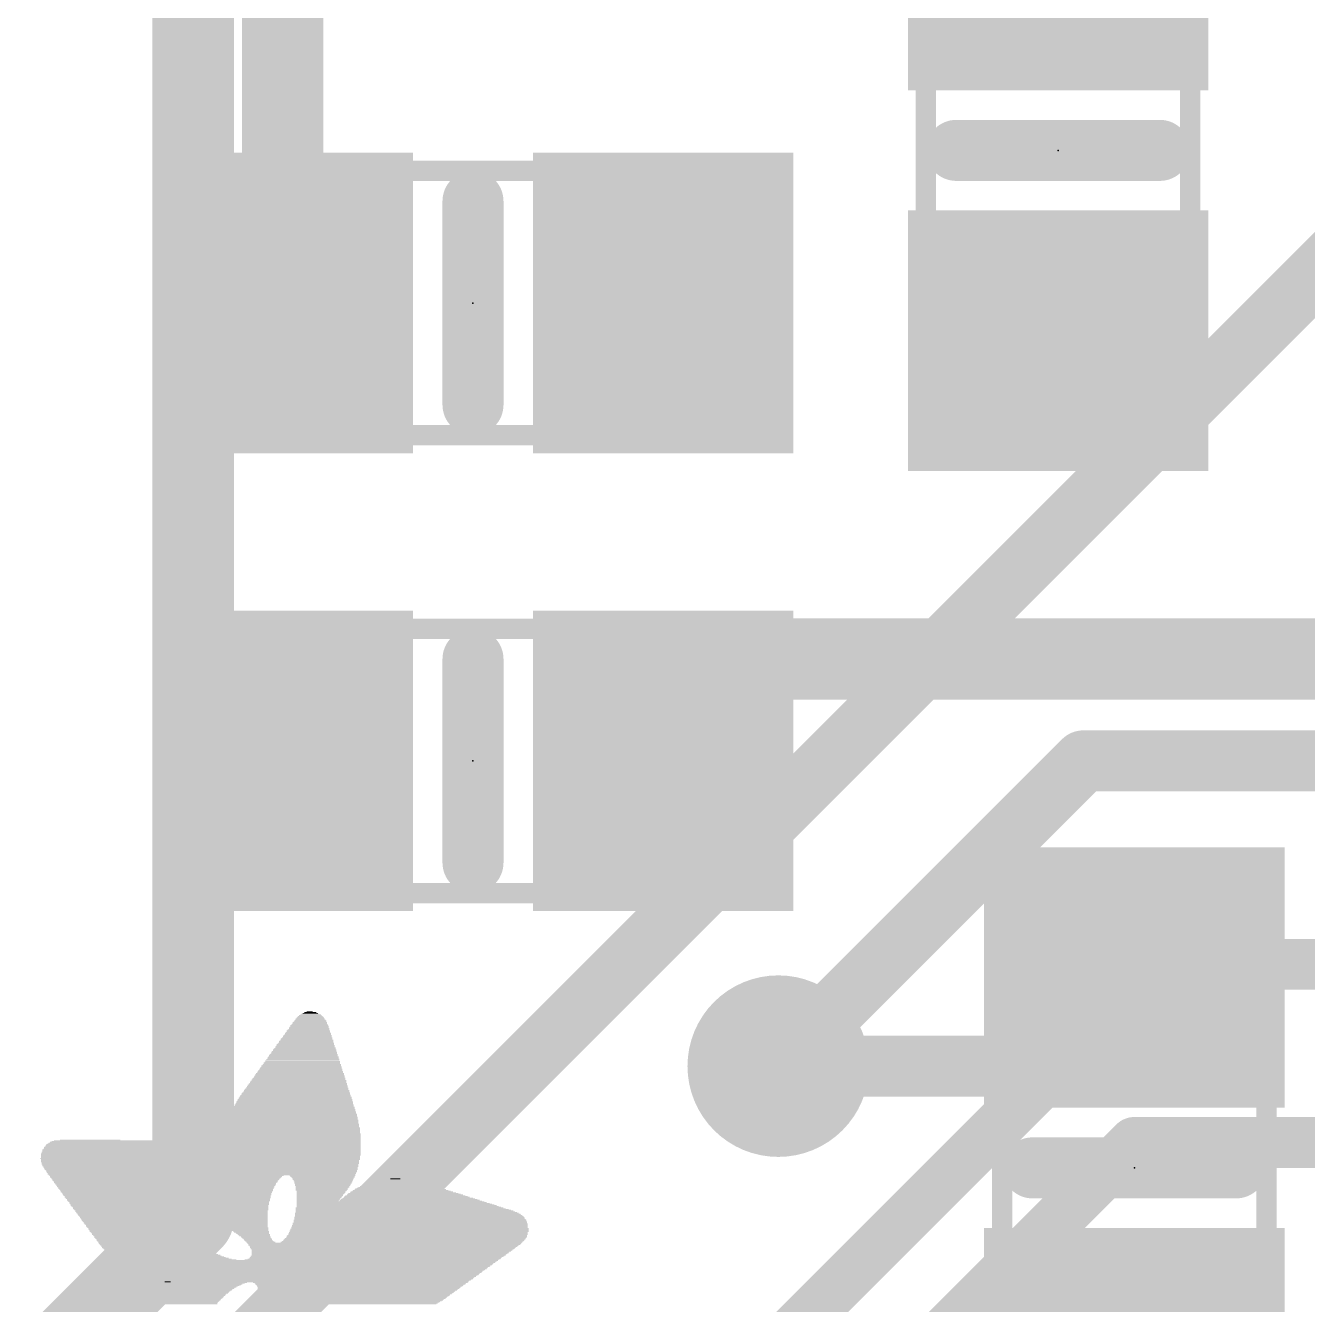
# Model space of a CAD drawing. Extents: x -20 to 40.9, y -0.3 to 63.8.
# Drawn here: x 5.89 to 12.29, y 14.05 to 20.43 of the extents above; entities that cross this region are included whole.
import ezdxf

# ---------------------------------------------------------------- set-up
doc = ezdxf.new("R2010")
doc.units = 0
for name, color, linetype in [('1', 12, 'CONTINUOUS'), ('16', 132, 'CONTINUOUS'), ('18', 110, 'CONTINUOUS'), ('21', 40, 'CONTINUOUS'), ('23', 53, 'CONTINUOUS'), ('51', 253, 'CONTINUOUS')]:
    doc.layers.add(name, color=color, linetype=linetype)

# ---------------------------------------------------------------- blocks, each defined once
blk = doc.blocks.new('RECT')
blk.add_solid([(-0.5, -0.5), (0.5, -0.5), (-0.5, 0.5), (0.5, 0.5)])
blk = doc.blocks.new('ROUNDV')
at = {"const_width": 0.5}
blk.add_lwpolyline([(0, -0.25, 1), (0, 0.25, 1), (0, -0.25)], format="xyb", dxfattribs=at)

msp = doc.modelspace()

# ---------------------------------------------------------------- linework, layer by layer
at = {"layer": '1'}
for points, const_width in [([(7.178, 21.3059), (7.178, 19.05)], 0.4064), ([(9.078, 16.764), (9.587, 17.273)], 0.4064), ([(9.587, 17.273), (13.381, 17.273)], 0.4064), ([(10.988, 15.24), (11.43, 15.682)], 0.3048), ([(9.652, 15.24), (10.988, 15.24)], 0.3048)]:
    msp.add_lwpolyline(points, dxfattribs=dict(at, const_width=const_width))
for points, const_width in [([(7.0764, 19.05, 1), (7.2796, 19.05)], 0.2032), ([(9.587, 17.3746, 1), (9.587, 17.1714)], 0.2032), ([(9.6588, 17.2012, 1), (9.5152, 17.3448)], 0.2032), ([(9.0062, 16.8358, 1), (9.1498, 16.6922)], 0.2032), ([(11.4839, 15.6281, 1), (11.3761, 15.7359)], 0.1524), ([(9.652, 15.3162, 1), (9.652, 15.1638)], 0.1524), ([(10.9341, 15.2939, 1), (11.0419, 15.1861)], 0.1524), ([(10.988, 15.1638, 1), (10.988, 15.3162)], 0.1524)]:
    msp.add_lwpolyline(points, format="xyb", dxfattribs=dict(at, const_width=const_width))
at = {"layer": '16'}
for points, const_width in [([(6.731, 14.478), (6.731, 29.718)], 0.4064), ([(5.969, 12.827), (13.335, 20.193)], 0.3048), ([(11.176, 16.764), (9.652, 15.24)], 0.3048), ([(19.558, 16.764), (11.176, 16.764)], 0.3048), ([(8.128, 12.319), (11.557, 15.748)], 0.254), ([(11.557, 15.748), (20.574, 15.748)], 0.254), ([(7.493, 10.922), (11.43, 14.859)], 0.254), ([(11.43, 14.859), (18.161, 14.859)], 0.254), ([(3.81, 11.557), (6.731, 14.478)], 0.4064)]:
    msp.add_lwpolyline(points, dxfattribs=dict(at, const_width=const_width))
for points, const_width in [([(11.176, 16.8402, 1), (11.176, 16.6878)], 0.1524), ([(11.2299, 16.7101, 1), (11.1221, 16.8179)], 0.1524), ([(11.557, 15.8115, 1), (11.557, 15.6845)], 0.127), ([(11.6019, 15.7031, 1), (11.5121, 15.7929)], 0.127), ([(9.5981, 15.2939, 1), (9.7059, 15.1861)], 0.1524), ([(11.43, 14.9225, 1), (11.43, 14.7955)], 0.127), ([(11.4749, 14.8141, 1), (11.3851, 14.9039)], 0.127), ([(6.8028, 14.4062, 1), (6.6592, 14.5498)], 0.2032), ([(6.6294, 14.478, 1), (6.8326, 14.478)], 0.2032)]:
    msp.add_lwpolyline(points, format="xyb", dxfattribs=dict(at, const_width=const_width))
at = {"layer": '21', "const_width": 0.3048}
for points in [[(11.557, 19.812), (10.541, 19.812)], [(8.128, 19.558), (8.128, 18.542)], [(8.128, 16.256), (8.128, 17.272)], [(10.922, 14.732), (11.938, 14.732)]]:
    msp.add_lwpolyline(points, dxfattribs=at)
at = {"layer": '21', "const_width": 0.1524}
for points in [[(10.541, 19.8882, 1), (10.541, 19.7358)], [(11.557, 19.7358, 1), (11.557, 19.8882)], [(8.2042, 19.558, 1), (8.0518, 19.558)], [(8.0518, 18.542, 1), (8.2042, 18.542)], [(8.2042, 17.272, 1), (8.0518, 17.272)], [(8.0518, 16.256, 1), (8.2042, 16.256)], [(10.922, 14.8082, 1), (10.922, 14.6558)], [(11.938, 14.6558, 1), (11.938, 14.8082)]]:
    msp.add_lwpolyline(points, format="xyb", dxfattribs=at)
at = {"layer": '23'}
for p in [(11.049, 19.812), (8.128, 19.05), (8.128, 16.764), (11.43, 14.732)]:
    msp.add_point(p, dxfattribs=at)
at = {"layer": '51', "const_width": 0.1016}
for points in [[(11.709, 20.193), (11.709, 19.431)], [(10.389, 20.168), (10.389, 19.431)], [(7.747, 19.71), (8.509, 19.71)], [(7.772, 18.39), (8.509, 18.39)], [(8.484, 17.424), (7.747, 17.424)], [(8.509, 16.104), (7.747, 16.104)], [(10.77, 14.351), (10.77, 15.113)], [(12.09, 14.376), (12.09, 15.113)]]:
    msp.add_lwpolyline(points, dxfattribs=at)
at = {"layer": '51', "const_width": 0.0508}
for points in [[(11.7344, 20.193, 1), (11.6836, 20.193)], [(10.4144, 20.168, 1), (10.3636, 20.168)], [(7.747, 19.7354, 1), (7.747, 19.6846)], [(8.509, 19.6846, 1), (8.509, 19.7354)], [(10.3636, 19.431, 1), (10.4144, 19.431)], [(11.6836, 19.431, 1), (11.7344, 19.431)], [(7.772, 18.4154, 1), (7.772, 18.3646)], [(8.509, 18.3646, 1), (8.509, 18.4154)], [(7.747, 17.4494, 1), (7.747, 17.3986)], [(8.484, 17.3986, 1), (8.484, 17.4494)], [(7.747, 16.1294, 1), (7.747, 16.0786)], [(8.509, 16.0786, 1), (8.509, 16.1294)], [(10.7954, 15.113, 1), (10.7446, 15.113)], [(12.1154, 15.113, 1), (12.0646, 15.113)], [(12.0646, 14.376, 1), (12.1154, 14.376)], [(10.7446, 14.351, 1), (10.7954, 14.351)]]:
    msp.add_lwpolyline(points, format="xyb", dxfattribs=at)

# ---------------------------------------------------------------- block references
at = {"layer": '1', "xscale": 1.3, "yscale": 1.5}
for p, rotation in [((11.049, 20.762), 270), ((11.049, 18.862), 270), ((7.178, 16.764), 180), ((9.078, 16.764), 180), ((11.43, 15.682), 90), ((11.43, 13.782), 90)]:
    msp.add_blockref('RECT', p, dxfattribs=dict(at, rotation=rotation))
for p in [(7.178, 19.05), (9.078, 19.05)]:
    msp.add_blockref('RECT', p, dxfattribs=at)
at = {"layer": '18', "xscale": 0.9064, "yscale": 0.9064}
msp.add_blockref('ROUNDV', (9.652, 15.24), dxfattribs=at)
msp.add_blockref('ROUNDV', (9.652, 15.24), dxfattribs=at)
at = {"layer": '21'}
for p, xscale, yscale in [((7.3159, 15.4851), 0.1295, 0.0038), ((7.3159, 15.4889), 0.1219, 0.0038), ((7.3159, 15.4927), 0.1143, 0.0038), ((7.3178, 15.4965), 0.1029, 0.0038), ((7.3159, 15.5004), 0.0915, 0.0039), ((7.3158, 15.5042), 0.0762, 0.0038), ((7.3159, 15.508), 0.0609, 0.0038), ((7.3121, 15.5118), 0.0305, 0.0038), ((7.3063, 15.4203), 0.2096, 0.0038), ((7.3082, 15.4242), 0.2058, 0.0039), ((7.3083, 15.4318), 0.1981, 0.0038), ((7.3102, 15.428), 0.2019, 0.0038), ((7.3102, 15.4356), 0.1943, 0.0038), ((7.3102, 15.4432), 0.1867, 0.0038), ((7.3121, 15.4394), 0.1905, 0.0038), ((7.3121, 15.447), 0.1829, 0.0038), ((7.3121, 15.4508), 0.1753, 0.0038), ((7.314, 15.4584), 0.1715, 0.0038), ((7.314, 15.4546), 0.1715, 0.0038), ((7.3139, 15.4623), 0.1638, 0.0039), ((7.3158, 15.4661), 0.16, 0.0038), ((7.3158, 15.4699), 0.1524, 0.0038), ((7.3158, 15.4775), 0.1448, 0.0038), ((7.3158, 15.4737), 0.1448, 0.0038), ((7.3159, 15.4813), 0.1371, 0.0038), ((7.2949, 15.3632), 0.2705, 0.0038), ((7.2949, 15.3594), 0.2705, 0.0038), ((7.2968, 15.367), 0.2667, 0.0038), ((7.2968, 15.3746), 0.2591, 0.0038), ((7.2987, 15.3708), 0.2629, 0.0038), ((7.2987, 15.3784), 0.2552, 0.0038), ((7.3006, 15.3822), 0.2514, 0.0038), ((7.3006, 15.3899), 0.2438, 0.0038), ((7.3006, 15.3861), 0.2438, 0.0039), ((7.3025, 15.3937), 0.24, 0.0038), ((7.3025, 15.3975), 0.2324, 0.0038), ((7.3044, 15.4051), 0.2286, 0.0038), ((7.3044, 15.4013), 0.2286, 0.0038), ((7.3044, 15.4089), 0.221, 0.0038), ((7.3063, 15.4165), 0.2172, 0.0038), ((7.3063, 15.4127), 0.2172, 0.0038), ((7.2816, 15.2946), 0.3429, 0.0038), ((7.2835, 15.2984), 0.3391, 0.0038), ((7.2835, 15.3022), 0.3315, 0.0038), ((7.2854, 15.3099), 0.3277, 0.0039), ((7.2854, 15.306), 0.3277, 0.0038), ((7.2854, 15.3137), 0.3201, 0.0038), ((7.2873, 15.3213), 0.3163, 0.0038), ((7.2873, 15.3175), 0.3163, 0.0038), ((7.2873, 15.3251), 0.3086, 0.0038), ((7.2892, 15.3289), 0.3048, 0.0038), ((7.2892, 15.3365), 0.2972, 0.0038), ((7.2911, 15.3327), 0.301, 0.0038), ((7.2911, 15.3403), 0.2934, 0.0038), ((7.2911, 15.348), 0.2857, 0.0039), ((7.293, 15.3441), 0.2896, 0.0038), ((7.293, 15.3518), 0.2819, 0.0038), ((7.2949, 15.3556), 0.2781, 0.0038), ((7.2682, 15.2298), 0.4076, 0.0038), ((7.2701, 15.2337), 0.4038, 0.0039), ((7.2701, 15.2413), 0.3962, 0.0038), ((7.272, 15.2375), 0.4, 0.0038), ((7.272, 15.2451), 0.3924, 0.0038), ((7.2739, 15.2489), 0.3886, 0.0038), ((7.2739, 15.2565), 0.381, 0.0038), ((7.2739, 15.2527), 0.381, 0.0038), ((7.2758, 15.2603), 0.3772, 0.0038), ((7.2758, 15.2679), 0.3696, 0.0038), ((7.2777, 15.2641), 0.3734, 0.0038), ((7.2778, 15.2718), 0.3657, 0.0039), ((7.2797, 15.2756), 0.3619, 0.0038), ((7.2797, 15.2832), 0.3543, 0.0038), ((7.2797, 15.2794), 0.3543, 0.0038), ((7.2816, 15.287), 0.3505, 0.0038), ((7.2816, 15.2908), 0.3429, 0.0038), ((7.2568, 15.1651), 0.4762, 0.0038), ((7.2568, 15.1727), 0.4686, 0.0038), ((7.2587, 15.1689), 0.4724, 0.0038), ((7.2587, 15.1765), 0.4648, 0.0038), ((7.2606, 15.1803), 0.461, 0.0038), ((7.2606, 15.1879), 0.4534, 0.0038), ((7.2606, 15.1841), 0.4534, 0.0038), ((7.2625, 15.1917), 0.4496, 0.0038), ((7.2625, 15.1994), 0.442, 0.0038), ((7.2625, 15.1956), 0.442, 0.0039), ((7.2644, 15.2032), 0.4382, 0.0038), ((7.2644, 15.207), 0.4306, 0.0038), ((7.2663, 15.2146), 0.4268, 0.0038), ((7.2663, 15.2108), 0.4268, 0.0038), ((7.2664, 15.2184), 0.4191, 0.0038), ((7.2683, 15.226), 0.4153, 0.0038), ((7.2683, 15.2222), 0.4153, 0.0038), ((7.2435, 15.1041), 0.5411, 0.0038), ((7.2435, 15.1003), 0.5411, 0.0038), ((7.2454, 15.1079), 0.5373, 0.0038), ((7.2454, 15.1117), 0.5295, 0.0038), ((7.2473, 15.1194), 0.5257, 0.0039), ((7.2473, 15.1155), 0.5257, 0.0038), ((7.2473, 15.1232), 0.5181, 0.0038), ((7.2492, 15.127), 0.5143, 0.0038), ((7.2492, 15.1346), 0.5067, 0.0038), ((7.2511, 15.1308), 0.5105, 0.0038), ((7.2511, 15.1384), 0.5029, 0.0038), ((7.2511, 15.146), 0.4953, 0.0038), ((7.253, 15.1422), 0.4991, 0.0038), ((7.253, 15.1498), 0.4915, 0.0038), ((7.2549, 15.1536), 0.4877, 0.0038), ((7.2549, 15.1613), 0.4801, 0.0038), ((7.2549, 15.1575), 0.4801, 0.0039), ((7.2339, 15.0393), 0.5982, 0.0038), ((7.2358, 15.047), 0.5944, 0.0038), ((7.2358, 15.0432), 0.5944, 0.0039), ((7.2359, 15.0546), 0.5867, 0.0038), ((7.2359, 15.0508), 0.5867, 0.0038), ((7.2378, 15.0622), 0.5829, 0.0038), ((7.2378, 15.0584), 0.5829, 0.0038), ((7.2378, 15.066), 0.5753, 0.0038), ((7.2397, 15.0736), 0.5715, 0.0038), ((7.2397, 15.0698), 0.5715, 0.0038), ((7.2397, 15.0813), 0.5639, 0.0039), ((7.2397, 15.0774), 0.5639, 0.0038), ((7.2416, 15.0851), 0.5601, 0.0038), ((7.2416, 15.0927), 0.5525, 0.0038), ((7.2416, 15.0889), 0.5525, 0.0038), ((7.2435, 15.0965), 0.5487, 0.0038), ((7.2302, 14.9822), 0.6439, 0.0038), ((7.2302, 14.9784), 0.6439, 0.0038), ((7.2302, 14.9746), 0.6439, 0.0038), ((7.2301, 14.9898), 0.6362, 0.0038), ((7.2321, 14.986), 0.6401, 0.0038), ((7.232, 15.0012), 0.6324, 0.0038), ((7.232, 14.9974), 0.6324, 0.0038), ((7.232, 14.9936), 0.6324, 0.0038), ((7.232, 15.0089), 0.6248, 0.0038), ((7.232, 15.0051), 0.6248, 0.0039), ((7.232, 15.0165), 0.6172, 0.0038), ((7.2339, 15.0127), 0.621, 0.0038), ((7.2339, 15.0241), 0.6134, 0.0038), ((7.2339, 15.0203), 0.6134, 0.0038), ((7.2339, 15.0317), 0.6058, 0.0038), ((7.2339, 15.0279), 0.6058, 0.0038), ((7.2358, 15.0355), 0.602, 0.0038), ((7.2263, 14.9212), 0.6744, 0.0038), ((7.2263, 14.9174), 0.6744, 0.0038), ((7.2263, 14.9136), 0.6744, 0.0038), ((7.2263, 14.9098), 0.6744, 0.0038), ((7.2263, 14.9365), 0.6668, 0.0038), ((7.2282, 14.9327), 0.6706, 0.0038), ((7.2282, 14.9289), 0.6706, 0.0039), ((7.2282, 14.925), 0.6706, 0.0038), ((7.2282, 14.9479), 0.663, 0.0038), ((7.2282, 14.9441), 0.663, 0.0038), ((7.2282, 14.9403), 0.663, 0.0038), ((7.2282, 14.9593), 0.6554, 0.0038), ((7.2282, 14.9555), 0.6554, 0.0038), ((7.2301, 14.9517), 0.6592, 0.0038), ((7.2302, 14.9708), 0.6515, 0.0038), ((7.2302, 14.967), 0.6515, 0.0039), ((7.2302, 14.9631), 0.6515, 0.0038), ((6.3367, 14.845), 0.6858, 0.0038), ((6.3329, 14.8488), 0.6705, 0.0038), ((6.3291, 14.8527), 0.6477, 0.0039), ((6.3234, 14.8565), 0.6287, 0.0038), ((6.3195, 14.8603), 0.6058, 0.0038), ((6.3119, 14.8641), 0.5754, 0.0038), ((6.3043, 14.8679), 0.5372, 0.0038), ((6.2167, 14.8717), 0.3009, 0.0038), ((7.2225, 14.8603), 0.6896, 0.0038), ((7.2225, 14.8565), 0.6896, 0.0038), ((7.2225, 14.8527), 0.6896, 0.0039), ((7.2225, 14.8488), 0.6896, 0.0038), ((7.2225, 14.845), 0.6896, 0.0038), ((7.2244, 14.8869), 0.6858, 0.0038), ((7.2244, 14.8831), 0.6858, 0.0038), ((7.2244, 14.8793), 0.6858, 0.0038), ((7.2244, 14.8755), 0.6858, 0.0038), ((7.2244, 14.8717), 0.6858, 0.0038), ((7.2244, 14.8679), 0.6858, 0.0038), ((7.2244, 14.8641), 0.6858, 0.0038), ((7.2244, 14.906), 0.6782, 0.0038), ((7.2263, 14.9022), 0.682, 0.0038), ((7.2263, 14.8984), 0.682, 0.0038), ((7.2263, 14.8946), 0.682, 0.0038), ((7.2263, 14.8908), 0.682, 0.0039), ((6.3881, 14.7803), 0.842, 0.0038), ((6.3729, 14.8031), 0.8039, 0.0038), ((6.3767, 14.7993), 0.8115, 0.0038), ((6.3786, 14.7955), 0.8153, 0.0038), ((6.3824, 14.7917), 0.823, 0.0038), ((6.3843, 14.7879), 0.8268, 0.0038), ((6.3881, 14.7841), 0.8344, 0.0038), ((6.3691, 14.8107), 0.7887, 0.0038), ((6.371, 14.8069), 0.7925, 0.0038), ((6.3595, 14.8222), 0.762, 0.0038), ((6.3633, 14.8184), 0.7696, 0.0038), ((6.3672, 14.8146), 0.7773, 0.0039), ((6.3576, 14.826), 0.7506, 0.0038), ((6.35, 14.8336), 0.7278, 0.0038), ((6.3538, 14.8298), 0.7354, 0.0038), ((6.3462, 14.8374), 0.7124, 0.0038), ((6.3424, 14.8412), 0.6972, 0.0038), ((7.2225, 14.8412), 0.6896, 0.0038), ((7.2225, 14.8374), 0.6896, 0.0038), ((7.2225, 14.8336), 0.6896, 0.0038), ((7.2225, 14.8298), 0.6896, 0.0038), ((7.2225, 14.826), 0.6896, 0.0038), ((7.2225, 14.8222), 0.6896, 0.0038), ((7.2225, 14.8184), 0.6896, 0.0038), ((7.2225, 14.8146), 0.6896, 0.0039), ((7.2225, 14.8107), 0.6896, 0.0038), ((7.2225, 14.8069), 0.6896, 0.0038), ((7.2225, 14.8031), 0.6896, 0.0038), ((7.2225, 14.7993), 0.6896, 0.0038), ((7.2225, 14.7955), 0.6896, 0.0038), ((7.2206, 14.7917), 0.6858, 0.0038), ((7.2225, 14.7879), 0.682, 0.0038), ((7.2225, 14.7841), 0.682, 0.0038), ((7.2225, 14.7803), 0.682, 0.0038), ((6.3919, 14.7765), 0.842, 0.0039), ((6.3938, 14.7726), 0.8458, 0.0038), ((6.3976, 14.7688), 0.8534, 0.0038), ((6.3996, 14.765), 0.8573, 0.0038), ((6.4015, 14.7612), 0.8611, 0.0038), ((6.4072, 14.7536), 0.8649, 0.0038), ((6.4091, 14.7498), 0.8687, 0.0038), ((6.4053, 14.7574), 0.8611, 0.0038), ((6.4129, 14.746), 0.8687, 0.0038), ((6.4148, 14.7422), 0.8725, 0.0038), ((6.4186, 14.7384), 0.8725, 0.0039), ((6.4205, 14.7345), 0.8763, 0.0038), ((6.4243, 14.7307), 0.8763, 0.0038), ((6.4282, 14.7269), 0.8763, 0.0038), ((6.4282, 14.7231), 0.8763, 0.0038), ((6.432, 14.7193), 0.8763, 0.0038), ((7.2225, 14.7765), 0.682, 0.0039), ((7.2225, 14.7726), 0.682, 0.0038), ((7.2206, 14.7688), 0.6782, 0.0038), ((7.2206, 14.765), 0.6782, 0.0038), ((7.2225, 14.7612), 0.6744, 0.0038), ((7.2225, 14.7574), 0.6744, 0.0038), ((7.2225, 14.7536), 0.6744, 0.0038), ((7.2206, 14.7498), 0.6706, 0.0038), ((7.2206, 14.746), 0.6706, 0.0038), ((7.2225, 14.7422), 0.6668, 0.0038), ((7.2225, 14.7384), 0.6668, 0.0039), ((7.2206, 14.7345), 0.663, 0.0038), ((7.2225, 14.7307), 0.6592, 0.0038), ((7.2225, 14.7269), 0.6592, 0.0038), ((7.2225, 14.7231), 0.6592, 0.0038), ((7.2206, 14.7193), 0.6553, 0.0038), ((6.4358, 14.7155), 0.8763, 0.0038), ((6.4377, 14.7117), 0.8801, 0.0038), ((6.4396, 14.7079), 0.8763, 0.0038), ((6.4434, 14.7041), 0.8763, 0.0038), ((6.4453, 14.7003), 0.8801, 0.0039), ((6.4491, 14.6964), 0.8801, 0.0038), ((6.451, 14.6926), 0.8763, 0.0038), ((6.4548, 14.6888), 0.8763, 0.0038), ((6.4567, 14.685), 0.8801, 0.0038), ((6.4586, 14.6812), 0.8763, 0.0038), ((6.4624, 14.6774), 0.8763, 0.0038), ((6.4663, 14.6736), 0.8763, 0.0038), ((6.4663, 14.6698), 0.8763, 0.0038), ((6.4701, 14.666), 0.8763, 0.0038), ((6.4739, 14.6622), 0.8763, 0.0039), ((6.4739, 14.6583), 0.8763, 0.0038), ((6.4777, 14.6545), 0.8763, 0.0038), ((7.2225, 14.7155), 0.6515, 0.0038), ((7.2225, 14.7117), 0.6515, 0.0038), ((7.2206, 14.7079), 0.6477, 0.0038), ((7.2225, 14.7041), 0.6439, 0.0038), ((7.2206, 14.7003), 0.6401, 0.0039), ((7.2206, 14.6964), 0.6401, 0.0038), ((7.0434, 14.6926), 0.2781, 0.0038), ((7.0396, 14.6888), 0.2705, 0.0038), ((7.0396, 14.685), 0.2629, 0.0038), ((7.0377, 14.6812), 0.259, 0.0038), ((7.0358, 14.6774), 0.2552, 0.0038), ((7.0358, 14.6736), 0.2476, 0.0038), ((7.0339, 14.6698), 0.2438, 0.0038), ((7.032, 14.666), 0.24, 0.0038), ((7.0339, 14.6622), 0.2362, 0.0039), ((7.032, 14.6583), 0.2324, 0.0038), ((7.032, 14.6545), 0.2248, 0.0038), ((7.3768, 14.6926), 0.3276, 0.0038), ((7.3768, 14.6888), 0.32, 0.0038), ((7.3787, 14.685), 0.3162, 0.0038), ((7.3787, 14.6812), 0.3086, 0.0038), ((7.3806, 14.6774), 0.3048, 0.0038), ((7.3787, 14.6736), 0.301, 0.0038), ((7.3806, 14.6698), 0.2972, 0.0038), ((7.3787, 14.666), 0.2934, 0.0038), ((7.3806, 14.6622), 0.2896, 0.0039), ((7.3787, 14.6583), 0.2858, 0.0038), ((7.3787, 14.6545), 0.2858, 0.0038), ((7.7483, 14.6545), 0.301, 0.0038), ((7.7483, 14.6583), 0.2781, 0.0038), ((7.7483, 14.6622), 0.2477, 0.0039), ((7.7445, 14.666), 0.2171, 0.0038), ((7.7445, 14.6698), 0.1791, 0.0038), ((7.7426, 14.6736), 0.1295, 0.0038), ((7.7407, 14.6774), 0.0495, 0.0038), ((6.5939, 14.6507), 1.1011, 0.0038), ((6.5939, 14.6469), 1.0935, 0.0038), ((6.5939, 14.6431), 1.0935, 0.0038), ((6.5939, 14.6393), 1.0859, 0.0038), ((6.5958, 14.6355), 1.0821, 0.0038), ((6.5958, 14.6317), 1.0745, 0.0038), ((6.5958, 14.6279), 1.0745, 0.0038), ((6.5957, 14.6241), 1.0668, 0.0039), ((6.5977, 14.6202), 1.0629, 0.0038), ((6.5996, 14.6164), 1.0591, 0.0038), ((6.5977, 14.6126), 1.0553, 0.0038), ((6.5996, 14.6088), 1.0515, 0.0038), ((6.5996, 14.605), 1.0439, 0.0038), ((6.5996, 14.6012), 1.0439, 0.0038), ((6.6015, 14.5974), 1.0401, 0.0038), ((6.6015, 14.5936), 1.0325, 0.0038), ((6.6034, 14.5898), 1.0287, 0.0038), ((7.3787, 14.6507), 0.2782, 0.0038), ((7.3787, 14.6469), 0.2782, 0.0038), ((7.3768, 14.6431), 0.2744, 0.0038), ((7.3768, 14.6393), 0.2667, 0.0038), ((7.3768, 14.6355), 0.2667, 0.0038), ((7.3749, 14.6317), 0.2629, 0.0038), ((7.373, 14.6279), 0.2591, 0.0038), ((7.373, 14.6241), 0.2591, 0.0039), ((7.3711, 14.6202), 0.2553, 0.0038), ((7.3711, 14.6164), 0.2476, 0.0038), ((7.3692, 14.6126), 0.2438, 0.0038), ((7.3692, 14.6088), 0.2438, 0.0038), ((7.3673, 14.605), 0.24, 0.0038), ((7.3654, 14.6012), 0.2362, 0.0038), ((7.3635, 14.5974), 0.2324, 0.0038), ((7.3635, 14.5936), 0.2324, 0.0038), ((7.3616, 14.5898), 0.2286, 0.0038), ((7.794, 14.5898), 0.6134, 0.0038), ((7.7902, 14.5936), 0.5982, 0.0038), ((7.7883, 14.5974), 0.5791, 0.0038), ((7.7845, 14.6012), 0.5639, 0.0038), ((7.7807, 14.605), 0.5487, 0.0038), ((7.7788, 14.6088), 0.5295, 0.0038), ((7.7731, 14.6126), 0.5105, 0.0038), ((7.7712, 14.6164), 0.4915, 0.0038), ((7.7673, 14.6202), 0.4762, 0.0038), ((7.7654, 14.6241), 0.4572, 0.0039), ((7.7616, 14.6279), 0.442, 0.0038), ((7.7597, 14.6317), 0.423, 0.0038), ((7.7578, 14.6355), 0.4038, 0.0038), ((7.7559, 14.6393), 0.3848, 0.0038), ((7.7521, 14.6431), 0.362, 0.0038), ((7.7502, 14.6469), 0.3429, 0.0038), ((7.7502, 14.6507), 0.32, 0.0038), ((6.6034, 14.586), 1.0287, 0.0039), ((6.6053, 14.5821), 1.0249, 0.0038), ((6.6053, 14.5783), 1.0173, 0.0038), ((6.6072, 14.5745), 1.0135, 0.0038), ((6.6072, 14.5707), 1.0135, 0.0038), ((6.6091, 14.5669), 1.0096, 0.0038), ((6.6091, 14.5631), 1.002, 0.0038), ((6.611, 14.5593), 0.9982, 0.0038), ((6.611, 14.5555), 0.9982, 0.0038), ((6.6129, 14.5517), 0.9944, 0.0038), ((6.6148, 14.5479), 0.9906, 0.0039), ((6.6129, 14.544), 0.9868, 0.0038), ((6.6148, 14.5402), 0.983, 0.0038), ((6.6167, 14.5364), 0.9792, 0.0038), ((6.6186, 14.5326), 0.9754, 0.0038), ((6.6186, 14.5288), 0.9754, 0.0038), ((6.6205, 14.525), 0.9716, 0.0038), ((7.7616, 14.5326), 1.0364, 0.0038), ((7.7673, 14.5288), 1.0478, 0.0038), ((7.7749, 14.525), 1.063, 0.0038), ((7.3597, 14.586), 0.2247, 0.0039), ((7.3578, 14.5821), 0.2209, 0.0038), ((7.3559, 14.5783), 0.2171, 0.0038), ((7.3559, 14.5745), 0.2171, 0.0038), ((7.354, 14.5707), 0.2133, 0.0038), ((7.3521, 14.5669), 0.2095, 0.0038), ((7.7159, 14.5631), 0.9372, 0.0038), ((7.7216, 14.5593), 0.9486, 0.0038), ((7.7293, 14.5555), 0.9639, 0.0038), ((7.735, 14.5517), 0.9753, 0.0038), ((7.7407, 14.5479), 0.9867, 0.0039), ((7.7464, 14.544), 0.9982, 0.0038), ((7.7521, 14.5402), 1.0096, 0.0038), ((7.7578, 14.5364), 1.021, 0.0038), ((7.8169, 14.5669), 0.7125, 0.0038), ((7.8131, 14.5707), 0.6973, 0.0038), ((7.8092, 14.5745), 0.682, 0.0038), ((7.8054, 14.5783), 0.6668, 0.0038), ((7.8036, 14.5821), 0.6477, 0.0038), ((7.7978, 14.586), 0.6286, 0.0039), ((6.6224, 14.5212), 0.9678, 0.0038), ((6.6225, 14.5174), 0.9601, 0.0038), ((6.6225, 14.5136), 0.9601, 0.0038), ((6.6244, 14.5098), 0.9563, 0.0039), ((6.6263, 14.5059), 0.9525, 0.0038), ((6.6282, 14.5021), 0.9487, 0.0038), ((6.6282, 14.4983), 0.9487, 0.0038), ((6.6301, 14.4945), 0.9449, 0.0038), ((6.632, 14.4907), 0.9411, 0.0038), ((6.6339, 14.4869), 0.9373, 0.0038), ((6.6339, 14.4831), 0.9373, 0.0038), ((6.6358, 14.4793), 0.9335, 0.0038), ((6.6377, 14.4755), 0.9297, 0.0038), ((6.6377, 14.4717), 0.9297, 0.0039), ((6.4624, 14.4678), 0.5715, 0.0038), ((6.4567, 14.464), 0.5524, 0.0038), ((6.4548, 14.4602), 0.541, 0.0038), ((6.9463, 14.4678), 0.3124, 0.0038), ((6.9577, 14.464), 0.2896, 0.0038), ((6.9653, 14.4602), 0.2743, 0.0038), ((7.8131, 14.4717), 1.1621, 0.0039), ((7.8131, 14.4678), 1.1621, 0.0038), ((7.815, 14.464), 1.1659, 0.0038), ((7.815, 14.4602), 1.1659, 0.0038), ((7.8092, 14.4869), 1.1468, 0.0038), ((7.8111, 14.4831), 1.1506, 0.0038), ((7.8111, 14.4793), 1.1506, 0.0038), ((7.8131, 14.4755), 1.1545, 0.0038), ((7.7978, 14.5059), 1.1164, 0.0038), ((7.8016, 14.5021), 1.124, 0.0038), ((7.8035, 14.4983), 1.1278, 0.0038), ((7.8073, 14.4945), 1.1354, 0.0038), ((7.8092, 14.4907), 1.1392, 0.0038), ((7.7902, 14.5136), 1.0935, 0.0038), ((7.7959, 14.5098), 1.1049, 0.0039), ((7.7807, 14.5212), 1.0745, 0.0038), ((7.7864, 14.5174), 1.0859, 0.0038), ((6.4529, 14.4564), 0.5372, 0.0038), ((6.4529, 14.4526), 0.5296, 0.0038), ((6.4548, 14.4488), 0.5258, 0.0038), ((6.4548, 14.445), 0.5182, 0.0038), ((6.4548, 14.4412), 0.5182, 0.0038), ((6.4567, 14.4374), 0.5144, 0.0038), ((6.4586, 14.4336), 0.5106, 0.0039), ((6.4605, 14.4297), 0.5068, 0.0038), ((6.4605, 14.4259), 0.5068, 0.0038), ((6.4624, 14.4221), 0.503, 0.0038), ((6.4643, 14.4183), 0.4992, 0.0038), ((6.4662, 14.4145), 0.503, 0.0038), ((6.4682, 14.4107), 0.4991, 0.0038), ((6.472, 14.4069), 0.4991, 0.0038), ((6.4758, 14.3993), 0.4991, 0.0038), ((6.4739, 14.4031), 0.4953, 0.0038), ((6.971, 14.4564), 0.2629, 0.0038), ((6.9768, 14.4526), 0.2515, 0.0038), ((6.9825, 14.4488), 0.2401, 0.0038), ((6.9863, 14.445), 0.2324, 0.0038), ((6.992, 14.4412), 0.221, 0.0038), ((6.9958, 14.4374), 0.2134, 0.0038), ((7.0015, 14.4336), 0.2096, 0.0039), ((7.0053, 14.4297), 0.2019, 0.0038), ((7.0091, 14.4259), 0.1943, 0.0038), ((7.0111, 14.4221), 0.1905, 0.0038), ((7.0149, 14.4183), 0.1829, 0.0038), ((7.0206, 14.4145), 0.1791, 0.0038), ((7.0225, 14.4107), 0.1753, 0.0038), ((7.0263, 14.4069), 0.1676, 0.0038), ((7.0282, 14.4031), 0.1638, 0.0038), ((7.0339, 14.3993), 0.16, 0.0038), ((7.8035, 14.4031), 1.1964, 0.0038), ((7.8035, 14.3993), 1.1964, 0.0038), ((7.8055, 14.4107), 1.1925, 0.0038), ((7.8055, 14.4069), 1.1925, 0.0038), ((7.8093, 14.4183), 1.1925, 0.0038), ((7.8093, 14.4145), 1.1925, 0.0038), ((7.8112, 14.4259), 1.1887, 0.0038), ((7.8112, 14.4221), 1.1887, 0.0038), ((7.8112, 14.4374), 1.1811, 0.0038), ((7.8112, 14.4336), 1.1811, 0.0039), ((7.8131, 14.4297), 1.1849, 0.0038), ((7.8131, 14.445), 1.1773, 0.0038), ((7.8131, 14.4412), 1.1773, 0.0038), ((7.8131, 14.4564), 1.1697, 0.0038), ((7.815, 14.4526), 1.1735, 0.0038), ((7.815, 14.4488), 1.1735, 0.0038), ((6.4796, 14.3955), 0.4991, 0.0039), ((6.4815, 14.3916), 0.4953, 0.0038), ((6.4853, 14.3878), 0.4953, 0.0038), ((6.4872, 14.384), 0.4991, 0.0038), ((6.491, 14.3802), 0.4991, 0.0038), ((6.4948, 14.3764), 0.4991, 0.0038), ((6.4986, 14.3726), 0.4991, 0.0038), ((6.5005, 14.3688), 0.503, 0.0038), ((6.5043, 14.365), 0.503, 0.0038), ((6.5082, 14.3612), 0.5029, 0.0038), ((6.5101, 14.3574), 0.5067, 0.0039), ((6.5139, 14.3535), 0.5067, 0.0038), ((6.5177, 14.3497), 0.5067, 0.0038), ((6.5234, 14.3459), 0.5105, 0.0038), ((6.5272, 14.3421), 0.5105, 0.0038), ((6.531, 14.3383), 0.5182, 0.0038), ((6.5348, 14.3345), 0.5182, 0.0038), ((7.0358, 14.3955), 0.1562, 0.0039), ((7.0377, 14.3916), 0.1524, 0.0038), ((7.0434, 14.3878), 0.1486, 0.0038), ((7.0453, 14.384), 0.1448, 0.0038), ((7.0491, 14.3802), 0.1448, 0.0038), ((7.053, 14.3764), 0.1447, 0.0038), ((7.0549, 14.3726), 0.1409, 0.0038), ((7.0587, 14.3688), 0.1409, 0.0038), ((7.0625, 14.365), 0.141, 0.0038), ((7.0682, 14.3612), 0.1448, 0.0038), ((7.6854, 14.3574), 1.3716, 0.0039), ((7.2111, 14.3535), 0.4153, 0.0038), ((7.2015, 14.3497), 0.3886, 0.0038), ((7.192, 14.3459), 0.3696, 0.0038), ((7.1863, 14.3421), 0.3506, 0.0038), ((7.1825, 14.3383), 0.3353, 0.0038), ((7.1768, 14.3345), 0.3239, 0.0038), ((7.7711, 14.3612), 1.2078, 0.0038), ((7.7769, 14.365), 1.2039, 0.0038), ((7.7807, 14.3688), 1.2039, 0.0038), ((7.7845, 14.3726), 1.2039, 0.0038), ((7.7883, 14.3764), 1.204, 0.0038), ((7.7902, 14.3802), 1.2002, 0.0038), ((7.794, 14.384), 1.2002, 0.0038), ((7.7978, 14.3916), 1.2002, 0.0038), ((7.7978, 14.3878), 1.2002, 0.0038), ((7.7997, 14.3955), 1.1964, 0.0039), ((7.9426, 14.3535), 0.8496, 0.0038), ((7.9502, 14.3497), 0.8268, 0.0038), ((7.9521, 14.3459), 0.8078, 0.0038), ((7.9541, 14.3421), 0.7963, 0.0038), ((7.9559, 14.3383), 0.7848, 0.0038), ((7.9559, 14.3345), 0.7696, 0.0038), ((6.5405, 14.3307), 0.522, 0.0038), ((6.5443, 14.3269), 0.522, 0.0038), ((6.55, 14.3231), 0.5258, 0.0038), ((6.5538, 14.3193), 0.5258, 0.0039), ((6.5596, 14.3154), 0.5295, 0.0038), ((6.5653, 14.3116), 0.5334, 0.0038), ((6.571, 14.3078), 0.5372, 0.0038), ((6.5767, 14.304), 0.541, 0.0038), ((6.5805, 14.3002), 0.5486, 0.0038), ((6.5882, 14.2964), 0.5563, 0.0038), ((6.5939, 14.2926), 0.5601, 0.0038), ((6.6034, 14.2888), 0.5639, 0.0038), ((6.6091, 14.285), 0.5677, 0.0038), ((6.6186, 14.2812), 0.5792, 0.0039), ((6.6282, 14.2773), 0.5905, 0.0038), ((6.6415, 14.2735), 0.6096, 0.0038), ((6.7958, 14.2697), 0.9106, 0.0038), ((7.1197, 14.2735), 0.2629, 0.0038), ((7.1292, 14.2773), 0.2515, 0.0038), ((7.133, 14.2812), 0.2439, 0.0039), ((7.1368, 14.285), 0.2439, 0.0038), ((7.173, 14.3307), 0.3086, 0.0038), ((7.1692, 14.3269), 0.3009, 0.0038), ((7.1425, 14.2926), 0.2476, 0.0038), ((7.1406, 14.2888), 0.2438, 0.0038), ((7.1673, 14.3231), 0.2895, 0.0038), ((7.1635, 14.3193), 0.2819, 0.0039), ((7.1597, 14.3154), 0.2743, 0.0038), ((7.1559, 14.3116), 0.2667, 0.0038), ((7.154, 14.3078), 0.2629, 0.0038), ((7.1501, 14.304), 0.2552, 0.0038), ((7.1482, 14.3002), 0.2514, 0.0038), ((7.1463, 14.2964), 0.2476, 0.0038), ((7.9102, 14.2697), 0.6858, 0.0038), ((7.914, 14.2735), 0.6858, 0.0038), ((7.9559, 14.3307), 0.762, 0.0038), ((7.9197, 14.2773), 0.6896, 0.0038), ((7.9559, 14.3269), 0.7544, 0.0038), ((7.9254, 14.285), 0.6934, 0.0038), ((7.9235, 14.2812), 0.6896, 0.0039), ((7.954, 14.3231), 0.743, 0.0038), ((7.9312, 14.2888), 0.6973, 0.0038), ((7.954, 14.3193), 0.7354, 0.0039), ((7.9521, 14.3154), 0.7316, 0.0038), ((7.9483, 14.3116), 0.7239, 0.0038), ((7.9464, 14.3078), 0.7201, 0.0038), ((7.9426, 14.304), 0.7125, 0.0038), ((7.9407, 14.3002), 0.7087, 0.0038), ((7.9388, 14.2964), 0.7049, 0.0038), ((7.935, 14.2926), 0.6973, 0.0038), ((6.7977, 14.2659), 0.9068, 0.0038), ((6.7996, 14.2621), 0.903, 0.0038), ((6.8034, 14.2583), 0.8954, 0.0038), ((6.8053, 14.2545), 0.8916, 0.0038), ((6.8072, 14.2507), 0.8878, 0.0038), ((6.811, 14.2469), 0.8878, 0.0038), ((6.8149, 14.2431), 0.8801, 0.0039), ((6.8187, 14.2392), 0.8801, 0.0038), ((6.8224, 14.2354), 0.8801, 0.0038), ((6.83, 14.2316), 0.8801, 0.0038), ((6.8357, 14.2278), 0.8839, 0.0038), ((6.8434, 14.224), 0.884, 0.0038), ((6.8511, 14.2202), 0.8839, 0.0038), ((6.8605, 14.2164), 0.8953, 0.0038), ((6.8777, 14.2126), 0.9144, 0.0038), ((7.2987, 14.2088), 1.7412, 0.0038), ((7.2987, 14.205), 1.726, 0.0039), ((7.7883, 14.2126), 0.7696, 0.0038), ((7.8054, 14.2164), 0.743, 0.0038), ((7.8188, 14.2202), 0.7315, 0.0038), ((7.8283, 14.224), 0.7201, 0.0038), ((7.8397, 14.2278), 0.7124, 0.0038), ((7.8474, 14.2316), 0.7049, 0.0038), ((7.855, 14.2354), 0.6973, 0.0038), ((7.8626, 14.2392), 0.6972, 0.0038), ((7.8683, 14.2431), 0.6934, 0.0039), ((7.8778, 14.2469), 0.6896, 0.0038), ((7.8816, 14.2507), 0.6896, 0.0038), ((7.8873, 14.2545), 0.6858, 0.0038), ((7.895, 14.2583), 0.6858, 0.0038), ((7.8988, 14.2621), 0.6858, 0.0038), ((7.9045, 14.2659), 0.682, 0.0038), ((7.3006, 14.2011), 1.7145, 0.0038), ((7.3025, 14.1973), 1.703, 0.0038), ((7.3025, 14.1935), 1.6878, 0.0038), ((7.3044, 14.1897), 1.6764, 0.0038), ((7.3063, 14.1859), 1.6574, 0.0038), ((7.3102, 14.1821), 1.6421, 0.0038), ((7.314, 14.1783), 1.6269, 0.0038), ((7.3158, 14.1745), 1.6078, 0.0038), ((7.3216, 14.1707), 1.5887, 0.0038), ((7.3273, 14.1669), 1.5621, 0.0039), ((6.6034, 14.163), 0.0305, 0.0038), ((6.7729, 14.1402), 0.362, 0.0038), ((6.7825, 14.144), 0.3581, 0.0038), ((6.7919, 14.1478), 0.3543, 0.0038), ((6.8014, 14.1516), 0.3505, 0.0038), ((6.8149, 14.1554), 0.3467, 0.0038), ((6.8262, 14.1592), 0.3467, 0.0038), ((7.3863, 14.163), 1.4364, 0.0038), ((7.5654, 14.1592), 1.0706, 0.0038), ((7.5654, 14.1554), 1.0554, 0.0038), ((7.5654, 14.1516), 1.0478, 0.0038), ((7.5635, 14.1478), 1.0363, 0.0038), ((7.5635, 14.144), 1.0287, 0.0038), ((7.5616, 14.1402), 1.0249, 0.0038), ((6.6796, 14.0792), 0.3886, 0.0038), ((6.6853, 14.083), 0.3848, 0.0038), ((6.6891, 14.0868), 0.3848, 0.0038), ((6.6929, 14.0907), 0.3848, 0.0039), ((6.6967, 14.0945), 0.3848, 0.0038), ((6.7024, 14.0983), 0.381, 0.0038), ((6.7062, 14.1021), 0.381, 0.0038), ((6.7139, 14.1059), 0.381, 0.0038), ((6.7177, 14.1097), 0.381, 0.0038), ((6.7234, 14.1135), 0.3772, 0.0038), ((6.7291, 14.1173), 0.3734, 0.0038), ((6.7367, 14.1211), 0.3734, 0.0038), ((6.7405, 14.1249), 0.3734, 0.0038), ((6.75, 14.1288), 0.3695, 0.0039), ((6.7557, 14.1326), 0.3657, 0.0038), ((6.7634, 14.1364), 0.3658, 0.0038), ((7.1025, 14.083), 0.1219, 0.0038), ((7.1025, 14.0792), 0.1219, 0.0038), ((7.1044, 14.0907), 0.1181, 0.0039), ((7.1044, 14.0868), 0.1181, 0.0038), ((7.1082, 14.1059), 0.1181, 0.0038), ((7.1082, 14.1021), 0.1181, 0.0038), ((7.1082, 14.0983), 0.1181, 0.0038), ((7.1063, 14.0945), 0.1143, 0.0038), ((7.1196, 14.1288), 0.1334, 0.0039), ((7.1158, 14.1249), 0.1258, 0.0038), ((7.1139, 14.1211), 0.122, 0.0038), ((7.112, 14.1173), 0.1182, 0.0038), ((7.112, 14.1135), 0.1182, 0.0038), ((7.5597, 14.1364), 1.0135, 0.0038), ((7.5578, 14.1326), 1.0097, 0.0038), ((7.1101, 14.1097), 0.1143, 0.0038), ((7.6378, 14.1288), 0.842, 0.0039), ((7.6378, 14.1249), 0.8268, 0.0038), ((7.6397, 14.1211), 0.8154, 0.0038), ((7.6378, 14.1173), 0.8039, 0.0038), ((7.6397, 14.1135), 0.7925, 0.0038), ((7.6397, 14.1097), 0.7848, 0.0038), ((7.6378, 14.1059), 0.7734, 0.0038), ((7.6378, 14.1021), 0.7658, 0.0038), ((7.6359, 14.0983), 0.7544, 0.0038), ((7.6359, 14.0945), 0.7468, 0.0038), ((7.6359, 14.0907), 0.7391, 0.0039), ((7.634, 14.0868), 0.7277, 0.0038), ((7.634, 14.083), 0.7201, 0.0038), ((7.634, 14.0792), 0.7125, 0.0038), ((6.6548, 14.0526), 0.3924, 0.0039), ((6.6567, 14.0564), 0.3886, 0.0038), ((6.6605, 14.0602), 0.3886, 0.0038), ((6.6643, 14.064), 0.3886, 0.0038), ((6.6681, 14.0678), 0.3886, 0.0038), ((6.672, 14.0716), 0.3887, 0.0038), ((6.6758, 14.0754), 0.3887, 0.0038), ((7.0968, 14.0526), 0.1409, 0.0039), ((7.0968, 14.0602), 0.1333, 0.0038), ((7.0968, 14.0564), 0.1333, 0.0038), ((7.0987, 14.0678), 0.1295, 0.0038), ((7.0987, 14.064), 0.1295, 0.0038), ((7.1006, 14.0754), 0.1257, 0.0038), ((7.1006, 14.0716), 0.1257, 0.0038), ((7.6321, 14.0754), 0.7011, 0.0038), ((7.6321, 14.0716), 0.6934, 0.0038), ((7.6283, 14.0678), 0.6858, 0.0038), ((7.6264, 14.064), 0.6743, 0.0038), ((7.6264, 14.0602), 0.6667, 0.0038), ((7.6245, 14.0564), 0.6553, 0.0038), ((7.6207, 14.0526), 0.6477, 0.0039)]:
    msp.add_blockref('RECT', p, dxfattribs=dict(at, xscale=xscale, yscale=yscale))
at = {"layer": '51', "xscale": 0.7501, "yscale": 1.4501}
for p, rotation in [((11.0502, 20.5292), 270), ((11.0502, 19.0814), 270), ((7.3974, 16.7629), 180), ((8.8452, 16.7629), 180), ((11.4289, 15.4627), 90), ((11.4289, 14.0149), 90)]:
    msp.add_blockref('RECT', p, dxfattribs=dict(at, rotation=rotation))
for p in [(7.4108, 19.0511), (8.8587, 19.0511)]:
    msp.add_blockref('RECT', p, dxfattribs=at)

doc.saveas('drawing.dxf')
